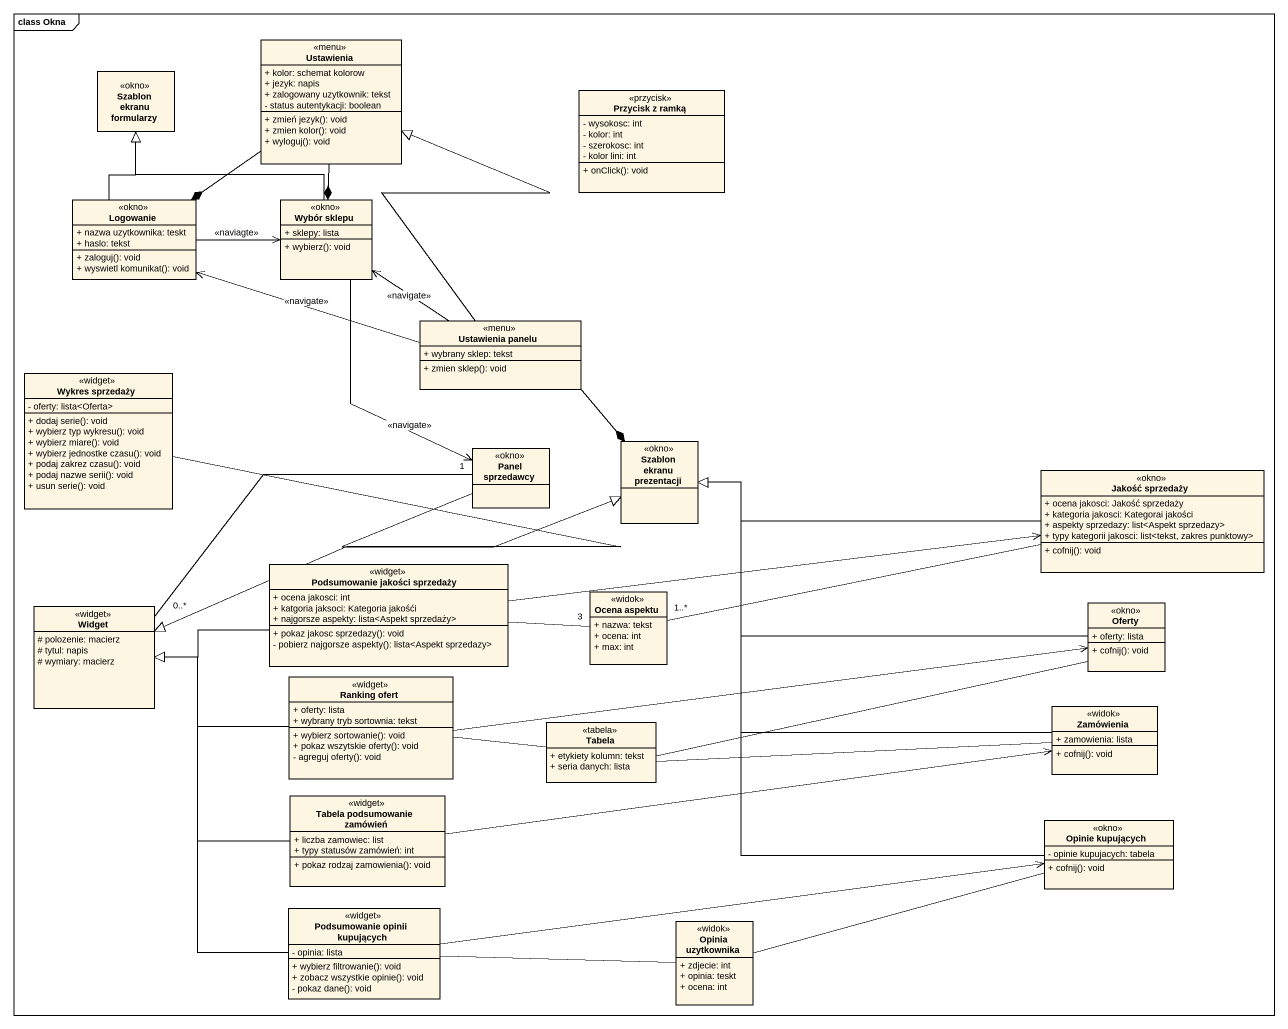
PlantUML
@startuml
mainframe class Okna
hide circle
hide empty members
skinparam classAttributeIconSize 0
class Ustawienia <<menu>> {
  + kolor: schemat kolorow
  + jezyk: napis
  + zalogowany uzytkownik: tekst
  - status autentykacji: boolean
  + zmień jezyk(): void
  + zmien kolor(): void
  + wyloguj(): void
}
class "Szablon ekranu formularzy" as Szablon_ekranu_formularzy <<okno>>
class "Przycisk z ramką" as Przycisk_z_ramką <<przycisk>> {
  - wysokosc: int
  - kolor: int
  - szerokosc: int
  - kolor lini: int
  + onClick(): void
}
class Logowanie <<okno>> {
  + nazwa uzytkownika: teskt
  + haslo: tekst
  + zaloguj(): void
  + wyswietl komunikat(): void
}
class "Wybór sklepu" as Wybór_sklepu <<okno>> {
  + sklepy: lista
  + wybierz(): void
}
class "Ustawienia panelu" as Ustawienia_panelu <<menu>> {
  + wybrany sklep: tekst
  + zmien sklep(): void
}
class "Wykres sprzedaży" as Wykres_sprzedaży <<widget>> {
  - oferty: lista<Oferta>
  + dodaj serie(): void
  + wybierz typ wykresu(): void
  + wybierz miare(): void
  + wybierz jednostke czasu(): void
  + podaj zakrez czasu(): void
  + podaj nazwe serii(): void
  + usun serie(): void
}
class "Panel sprzedawcy" as Panel_sprzedawcy <<okno>>
class "Szablon ekranu prezentacji" as Szablon_ekranu_prezentacji <<okno>>
class "Jakość sprzedaży" as Jakość_sprzedaży <<okno>> {
  + ocena jakosci: Jakość sprzedaży
  + kategoria jakosci: Kategorai jakości
  + aspekty sprzedazy: list<Aspekt sprzedazy>
  + typy kategorii jakosci: list<tekst, zakres punktowy>
  + cofnij(): void
}
class "Podsumowanie jakości sprzedaży" as Podsumowanie_jakości <<widget>> {
  + ocena jakosci: int
  + katgoria jaksoci: Kategoria jakośći
  + najgorsze aspekty: lista<Aspekt sprzedaży>
  + pokaz jakosc sprzedazy(): void
  - pobierz najgorsze aspekty(): lista<Aspekt sprzedazy>
}
class Widget <<widget>> {
  # polozenie: macierz
  # tytul: napis
  # wymiary: macierz
}
class "Ocena aspektu" as Ocena_aspektu <<widok>> {
  + nazwa: tekst
  + ocena: int
  + max: int
}
class Oferty <<okno>> {
  + oferty: lista
  + cofnij(): void
}
class "Ranking ofert" as Ranking_ofert <<widget>> {
  + oferty: lista
  + wybrany tryb sortownia: tekst
  + wybierz sortowanie(): void
  + pokaz wszytskie oferty(): void
  - agreguj oferty(): void
}
class Tabela <<tabela>> {
  + etykiety kolumn: tekst
  + seria danych: lista
}
class Zamówienia <<widok>> {
  + zamowienia: lista
  + cofnij(): void
}
class "Tabela podsumowanie zamówień" as Tabela_podsumowanie_zamówień <<widget>> {
  + liczba zamowiec: list
  + typy statusów zamówień: int
  + pokaz rodzaj zamowienia(): void
}
class "Opinie kupujących" as Opinie_kupujących <<okno>> {
  - opinie kupujacych: tabela
  + cofnij(): void
}
class "Podsumowanie opinii kupujących" as Podsumowanie_opinii <<widget>> {
  - opinia: lista
  + wybierz filtrowanie(): void
  + zobacz wszystkie opinie(): void
  - pokaz dane(): void
}
class "Opinia uzytkownika" as Opinia_uzytkownika <<widok>> {
  + zdjecie: int
  + opinia: teskt
  + ocena: int
}
Ustawienia --* Logowanie
Ustawienia -- Logowanie
Ustawienia --* Wybór_sklepu
Logowanie -up-|> Szablon_ekranu_formularzy
Logowanie -right-> Wybór_sklepu : <<naviagte>>
Wybór_sklepu -up-|> Szablon_ekranu_formularzy
Wybór_sklepu --> Panel_sprzedawcy : <<navigate>>
Ustawienia_panelu -up-|> Ustawienia
Ustawienia_panelu -left-> Logowanie : <<navigate>>
Ustawienia_panelu -up-> Wybór_sklepu : <<navigate>>
Ustawienia_panelu --* Szablon_ekranu_prezentacji
Wykres_sprzedaży --|> Widget
Panel_sprzedawcy -right-|> Szablon_ekranu_prezentacji
Panel_sprzedawcy "1" -left- "0..*" Widget
Jakość_sprzedaży -left-|> Szablon_ekranu_prezentacji
Podsumowanie_jakości -right-> Jakość_sprzedaży
Podsumowanie_jakości -left-|> Widget
Podsumowanie_jakości -right- "3" Ocena_aspektu
Ocena_aspektu "1..*" -right- Jakość_sprzedaży
Oferty -left-|> Szablon_ekranu_prezentacji
Ranking_ofert -left-|> Widget
Ranking_ofert -right-> Oferty
Ranking_ofert -right- Tabela
Tabela -right- Oferty
Tabela -right- Zamówienia
Zamówienia -left-|> Szablon_ekranu_prezentacji
Tabela_podsumowanie_zamówień -up-|> Widget
Tabela_podsumowanie_zamówień -right-> Zamówienia
Opinie_kupujących -up-|> Szablon_ekranu_prezentacji
Podsumowanie_opinii -up-|> Widget
Podsumowanie_opinii -right-> Opinie_kupujących
Podsumowanie_opinii -right- Opinia_uzytkownika
Opinia_uzytkownika -right- Opinie_kupujących
@enduml
